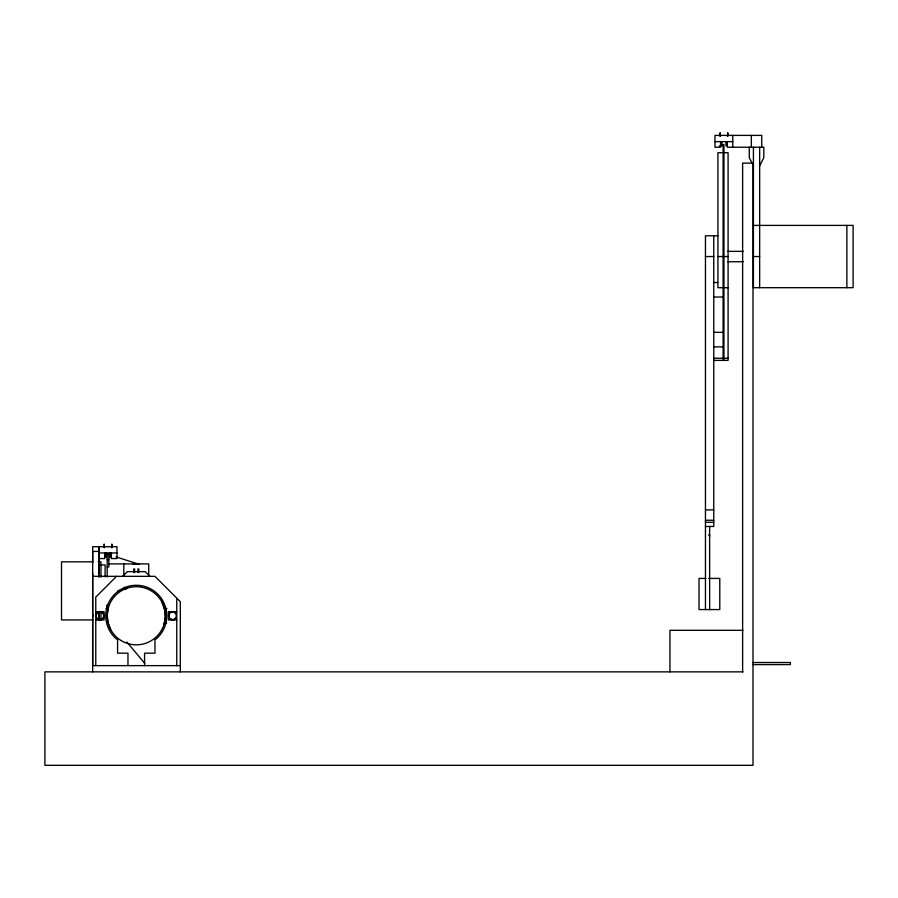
<?xml version="1.0" encoding="UTF-8"?>
<svg xmlns="http://www.w3.org/2000/svg" width="898" height="898" viewBox="0 0 898 898"><rect width="100%" height="100%" fill="white"/><g stroke="black" fill="none" stroke-linecap="round" stroke-linejoin="round"><path stroke-width="1.35" d="M95.772 616.69L95.772 613.884M98.892 619.946L98.892 611.639M98.892 574.136L98.892 551.417L92.662 551.417L92.662 665.631L180.296 665.631L180.296 671.861M180.296 665.631L180.296 601.671L154.961 576.336L92.662 576.336M108.445 607.396L107.232 614.894L107.996 622.449L110.69 629.543M164.132 624.144L165.344 616.657L164.39 608.575L166.86 608.575M759.652 165.917L763.805 157.61L763.805 147.227L727.313 147.227L727.313 141.626M116.538 576.336L95.772 597.103L95.772 665.631M122.667 576.336L127.359 571.644L145.218 571.644L149.91 576.336M117.604 591.097L126.719 588.168M105.885 608.575L108.265 608.563M164.323 622.988L166.691 622.976M714.988 141.626L732.768 141.626M719.264 145.981L721.857 145.981L721.857 141.626M721.857 152.716L717.917 152.716L717.917 287.697L728.087 287.697M723.934 152.716L728.087 152.716L728.087 360.379L723.934 360.379L723.934 144.41M753.422 225.398L853.1 225.398L853.1 287.697L753.422 287.697L753.422 147.227M717.917 235.781L705.458 235.781L705.458 609.562M727.829 251.361L743.241 251.361M705.458 256.547L713.764 256.547M717.917 256.547L728.087 256.547M753.422 256.547L759.652 256.547M727.829 261.733L743.241 261.733M713.764 282.511L717.771 282.511M713.764 297.047L723.103 297.047M713.742 332.339L723.103 332.339M713.742 346.875L723.103 346.875M713.764 358.268L723.103 358.268M723.934 358.268L728.087 358.268M713.764 360.379L723.103 360.379L723.103 144.41M705.458 509.884L713.764 509.884M705.458 520.234L713.764 520.268M705.458 522.31L713.764 522.31M705.458 526.464L713.764 526.464L713.764 235.781M708.567 534.972L709.611 534.972L709.656 536.319M98.892 552.955L116.976 552.955M98.892 558.567L104.651 558.567L104.651 552.955M107.199 559.6L108.86 559.6M92.808 561.822L61.513 561.822L61.513 619.934L92.808 619.934M98.241 561.822L100.969 561.822L100.969 577.111M108.579 563.899L148.731 563.899L148.731 576.235M100.969 564.921L105.122 564.921L105.122 576.864M107.199 566.941L108.86 566.941L108.86 553.516M705.94 578.413L699.014 578.413L699.014 609.562L719.781 609.562L719.781 578.413L708.713 578.413M95.772 611.639L104.078 611.639L104.078 619.946L95.772 619.946M176.76 611.639L168.454 611.639L168.454 619.946L176.76 619.946M742.994 630.329L669.942 630.329L669.942 671.861M753.007 662.522L790.386 662.522L790.386 664.599L753.007 664.599M742.994 671.861L44.9 671.861L44.9 765.309L753.007 765.309L753.007 163.099L742.624 163.099L742.624 671.861M116.022 556.917L139.482 564.393M105.481 553.538L110.757 555.222M124.362 587.247L126.191 589.088M126.921 642.07L144.859 663.487M752.243 163.548L749.269 157.61L749.269 147.227M161.898 602.008L164.592 609.113M846.87 225.398L846.87 287.697M761.729 147.227L761.729 135.396L714.988 135.396L714.988 147.227L720.566 147.227L720.566 141.626M759.652 147.227L759.652 287.697M751.345 135.396L751.345 147.227M732.768 135.396L732.768 147.227M727.784 136.328L727.784 132.691L727.47 136.328M726.011 141.626L726.011 145.981M720.409 136.328L720.095 132.691L720.095 136.328M709.611 526.464L709.656 609.562M176.76 598.147L176.76 665.631M144.578 665.631L144.578 653.172L154.961 653.172L154.961 639.601L156.566 638.59A30.521 30.521 0 0 0 158.261 594.633A30.521 30.521 0 0 0 114.27 594.633A30.521 30.521 0 0 0 115.965 638.59L117.582 639.601L117.582 653.172L127.965 653.172L127.965 665.631M138.786 572.576L138.786 568.95L137.955 568.95L137.955 572.576M134.633 572.576L134.633 568.95L133.802 568.95L133.802 572.576M123.812 563.899L123.812 576.55M111.868 547.657L111.868 544.031L111.554 547.657M111.397 552.955L111.397 558.567L116.976 558.567L116.976 546.725L92.662 546.725L92.662 562.619M110.106 552.955L110.106 557.321M107.199 553.516L107.199 576.976M105.953 552.955L105.953 557.321M104.494 547.657L104.19 544.031L104.19 547.657M100.969 611.998L100.969 619.934M99.207 546.725L99.207 552.955M98.892 546.725L98.892 577.335M98.892 612.38L98.892 620.114M92.662 573.227L92.662 671.861M176.457 617.386A4.153 4.153 0 0 1 175.132 619.081M174.19 619.62A4.153 4.153 0 0 1 168.802 614.153M170.126 612.458A4.153 4.153 0 0 1 171.069 611.92M174.246 611.942A4.153 4.153 0 0 1 175.177 612.492M175.941 613.267A4.153 4.153 0 0 1 176.479 614.21M92.718 616.488A7.263 7.263 0 0 1 92.775 614.602M103.887 617.106A4.153 4.153 0 0 1 103.405 618.071M101.788 619.497A4.153 4.153 0 0 1 98.623 619.71M97.646 619.227A4.153 4.153 0 0 1 96.827 618.52M96.232 617.611A4.153 4.153 0 0 1 98.107 612.054M101.283 611.841A4.153 4.153 0 0 1 103.674 613.929M133.061 564.393A10.383 10.383 0 0 1 138.427 564.112M107.199 605.129L107.199 609.147L107.199 605.129M120.994 640.499A29.073 29.073 0 0 0 165.344 616.657A29.073 29.073 0 0 0 122.521 590.166A29.073 29.073 0 0 0 120.994 640.499M170.743 619.036A3.738 3.738 0 0 0 176.345 615.792A3.738 3.738 0 0 0 170.743 612.559A3.738 3.738 0 0 0 170.743 619.036M98.062 619.036A3.738 3.738 0 0 0 103.663 615.792A3.738 3.738 0 0 0 98.062 612.559A3.738 3.738 0 0 0 98.062 619.036"/></g></svg>
